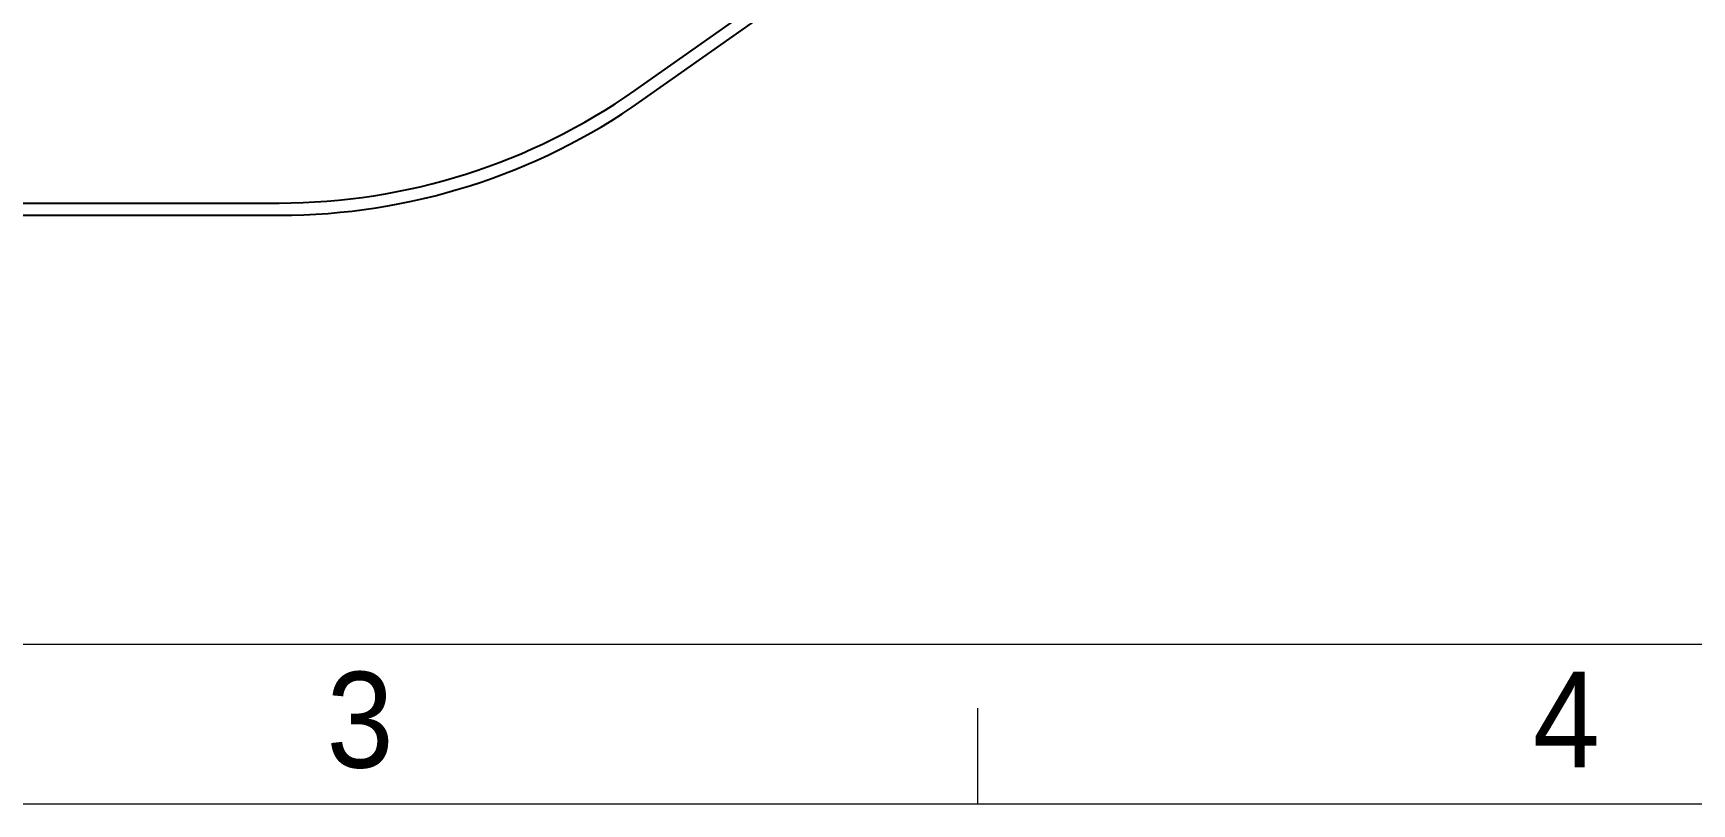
# Model space of a CAD drawing. Header units: millimetres. Extents: x 164 to 1164, y 133 to 906.
# Drawn here: x 289.1 to 367, y 440.8 to 477 of the extents above; entities that cross this region are included whole.
import ezdxf

# ---------------------------------------------------------------- set-up
doc = ezdxf.new("R2010")
doc.units = ezdxf.units.MM
for name, color, linetype in [('00点位图', 100, 'Continuous'), ('gbr-dxf', 7, 'Continuous'), ('gbr-outline-dxf', 2, 'Continuous'), ('outline_layer0', 7, 'Continuous'), ('设计图框', 120, 'Continuous')]:
    doc.layers.add(name, color=color, linetype=linetype)
doc.styles.add('SLDTEXTSTYLE1', font='', dxfattribs={"width": 0.94})
doc.styles.get('SLDTEXTSTYLE1').set_extended_font_data('SWIsop1')

# ---------------------------------------------------------------- blocks, each defined once
blk = doc.blocks.new('YHD点位图')
at = {"layer": '00点位图', "color": 4, "linetype": 'Continuous', "lineweight": 18}
for p, q in [((1662.795, 1446.327), (1959.795, 1446.327)), ((1775.43, 1441.327), (1775.43, 1444.327)), ((1667.795, 1441.327), (1954.795, 1441.327))]:
    blk.add_line(p, q, dxfattribs=at)
at = {"layer": '00点位图', "color": 4, "linetype": 'Continuous', "lineweight": 0, "char_height": 3, "attachment_point": 1, "style": 'SLDTEXTSTYLE1'}
for s, insert in [('3', (1755.031, 1445.462)), ('4', (1792.824, 1445.471))]:
    blk.add_mtext(s, dxfattribs=dict(at, insert=insert))

msp = doc.modelspace()

# ---------------------------------------------------------------- linework, layer by layer
at = {"layer": 'gbr-dxf', "linetype": 'Continuous'}
msp.add_lwpolyline([(284.029, 469.009), (300.613, 469.009, 0.154608), (317.33, 474.305), (325.257, 479.888), (340.389, 490.545), (340.599, 490.694), (341.524, 491.345, -0.036962), (345.351, 493.637, -0.001414), (345.499, 493.711, -0.03796), (349.746, 495.43), (349.747, 495.43), (349.77, 495.437, -0.077102), (358.925, 496.857), (407.007, 496.857)], format="xyb", dxfattribs=at)
at = {"layer": 'gbr-outline-dxf', "linetype": 'Continuous', "const_width": 0.0000741}
msp.add_lwpolyline([(493.458, 547.517), (346.905, 547.517, 0.207998), (325.238, 538.096), (295.869, 506.602, -0.207969), (285.037, 501.893), (248.16, 501.893, 0.414366), (246.678, 500.412), (246.678, 471.979, 0.147926), (247.174, 470.337), (247.577, 469.734, 0.250655), (250.041, 468.416), (300.612, 468.416, 0.154617), (317.672, 473.82), (341.865, 490.86, -0.154617), (358.925, 496.264), (510.478, 496.264, 0.021814)], format="xyb", dxfattribs=at)
at = {"layer": 'outline_layer0', "color": 1}
msp.add_lwpolyline([(250.059, 468.432), (300.63, 468.432, 0.154461), (317.671, 473.837), (341.865, 490.876, -0.154779), (358.943, 496.281), (510.496, 496.281, 0.021809), (513.076, 496.395), (534.187, 498.242, -0.014503), (535.902, 498.342, -0.002809), (535.926, 498.343, -0.00798), (536.697, 498.355)], format="xyb", dxfattribs=at)

# ---------------------------------------------------------------- block references
at = {"layer": '设计图框', "xscale": 1.5, "yscale": 1.5, "zscale": 1.5}
msp.add_blockref('YHD点位图', (-2329.706, -1721.224), dxfattribs=at)

doc.saveas('drawing.dxf')
